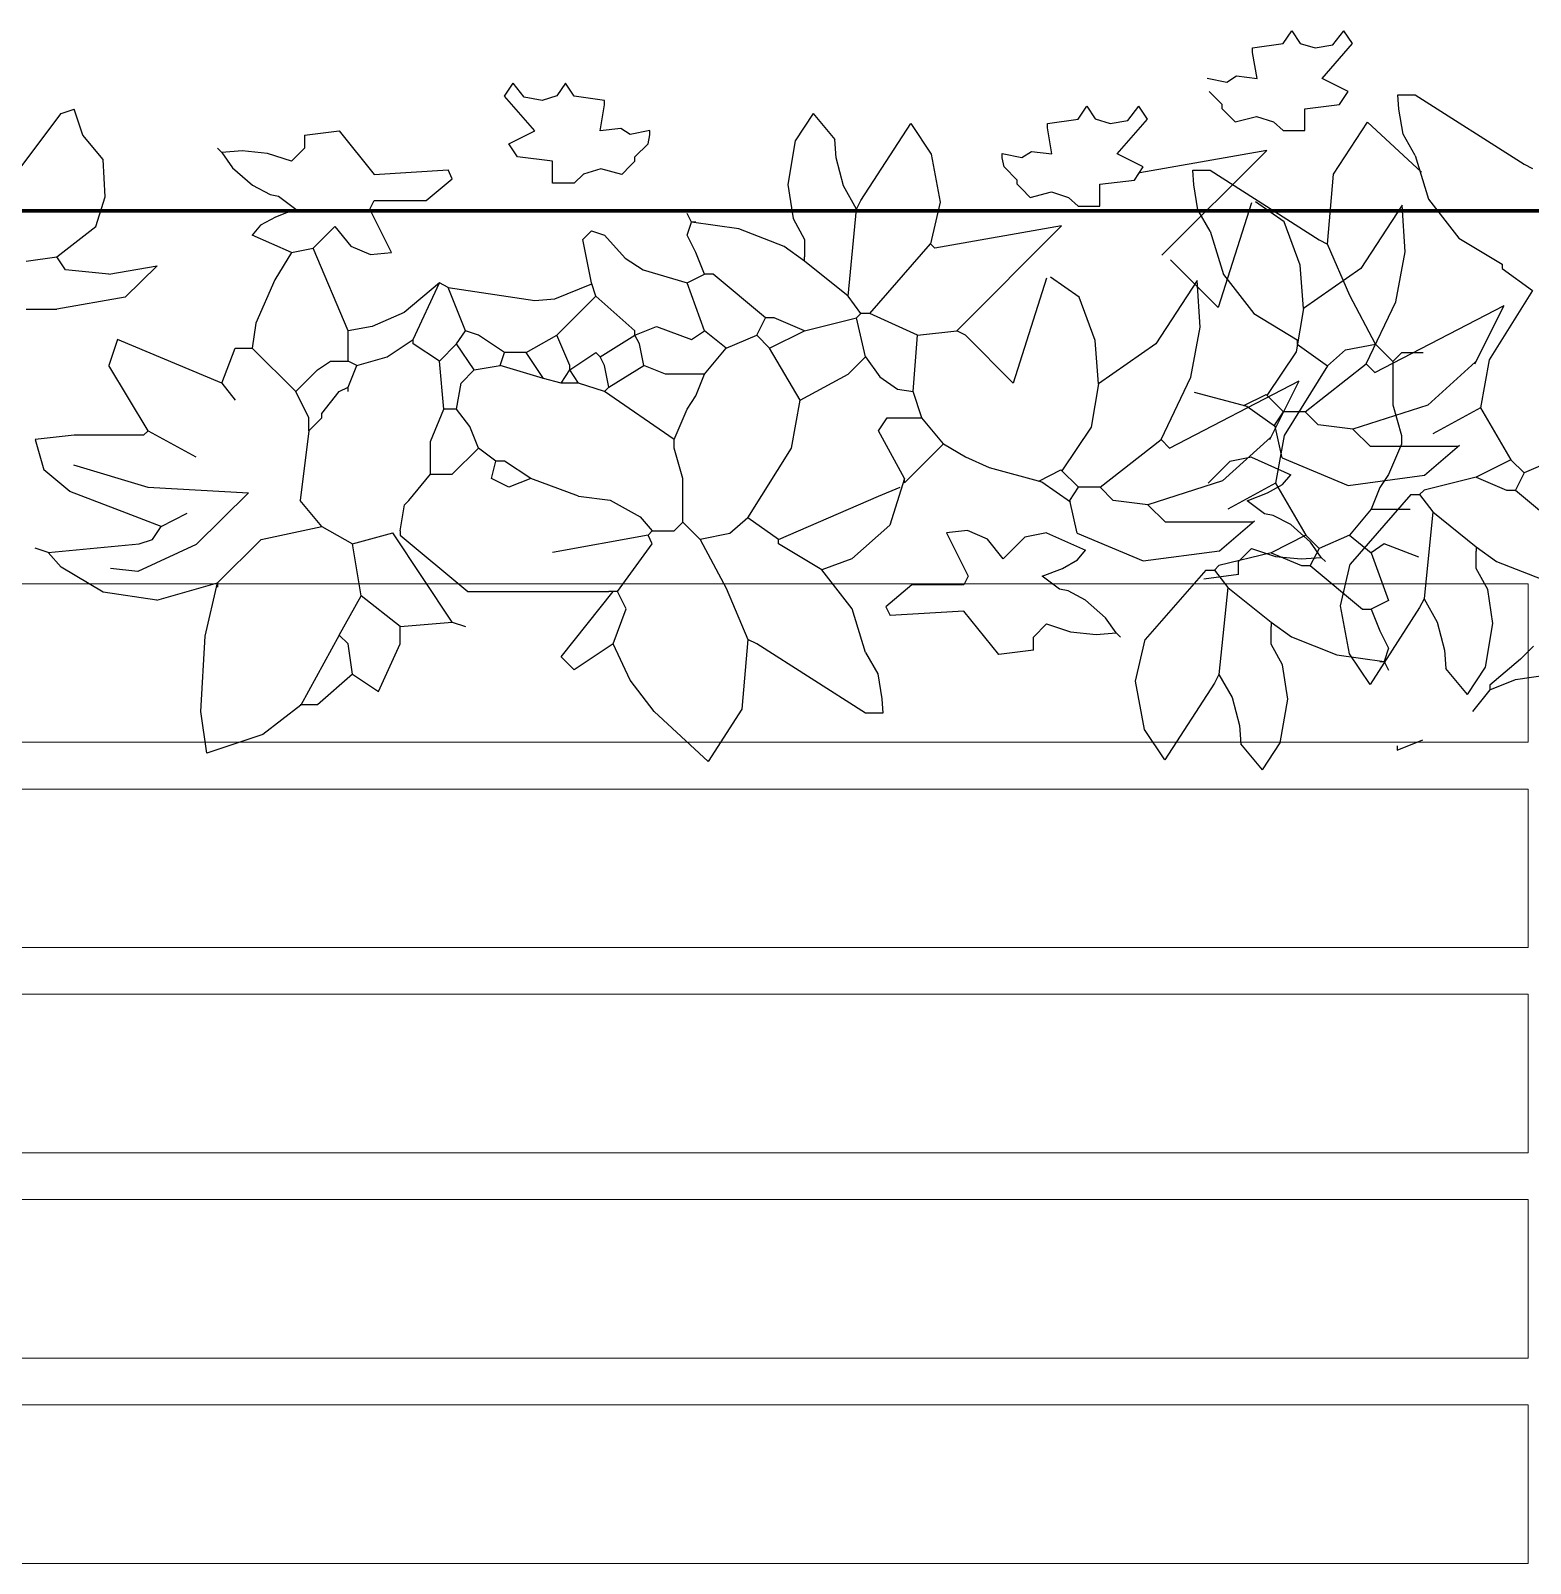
# Model space of a CAD drawing. Header units: inches. Extents: x 140.5 to 186.8, y 19 to 37.2.
# Drawn here: x 152.999 to 154.099, y 31.884 to 33.008 of the extents above; entities that cross this region are included whole.
import ezdxf

# ---------------------------------------------------------------- set-up
doc = ezdxf.new("R2010")
doc.units = ezdxf.units.IN
doc.header["$MEASUREMENT"] = 0
doc.layers.add('A-FLOR-FTPT', color=6, linetype='Continuous', lineweight=70)
doc.layers.add('A-FURN', color=8, linetype='Continuous', lineweight=18)
doc.layers.add('VERDE_siepe', color=96, linetype='Continuous')

msp = doc.modelspace()

# ---------------------------------------------------------------- linework, layer by layer
at = {"layer": 'A-FLOR-FTPT'}
msp.add_line((154.5176, 32.8759), (145.4476, 32.8759), dxfattribs=at)
at = {"layer": 'A-FURN'}
for p, q in [((154.0976, 32.6022), (151.4519, 32.6022)), ((154.0976, 32.4859), (154.0976, 32.6022)), ((151.4519, 32.4859), (154.0976, 32.4859)), ((154.0976, 32.4516), (151.4519, 32.4516)), ((154.0976, 32.3353), (154.0976, 32.4516)), ((151.4519, 32.3353), (154.0976, 32.3353)), ((154.0976, 32.301), (151.4519, 32.301)), ((154.0976, 32.1847), (154.0976, 32.301)), ((151.4519, 32.1847), (154.0976, 32.1847)), ((154.0976, 32.1504), (151.4519, 32.1504)), ((154.0976, 32.0341), (154.0976, 32.1504)), ((151.4519, 32.0341), (154.0976, 32.0341)), ((154.0976, 31.9999), (151.4519, 31.9999)), ((154.0976, 31.8835), (154.0976, 31.9999)), ((151.4519, 31.8835), (154.0976, 31.8835))]:
    msp.add_line(p, q, dxfattribs=at)
at = {"layer": 'VERDE_siepe'}
for p, q in [((153.9179, 32.9985), (153.9243, 33.008)), ((153.9243, 33.008), (153.9305, 32.9987)), ((153.9545, 32.9976), (153.9626, 33.008)), ((153.9689, 32.9985), (153.9626, 33.008)), ((153.8956, 32.9953), (153.9179, 32.9985)), ((153.8956, 32.9921), (153.8956, 32.9953)), ((153.9305, 32.9987), (153.9414, 32.9953)), ((153.9414, 32.9953), (153.9545, 32.9976)), ((153.9466, 32.9729), (153.9689, 32.9985)), ((153.8988, 32.9729), (153.8956, 32.9921)), ((153.8623, 32.9731), (153.8767, 32.9703)), ((153.8767, 32.9703), (153.8837, 32.9748)), ((153.8837, 32.9748), (153.8988, 32.9729)), ((153.9657, 32.9634), (153.9466, 32.9729)), ((153.3468, 32.96), (153.3532, 32.9696)), ((153.3691, 32.9345), (153.3468, 32.96)), ((153.3613, 32.9592), (153.3532, 32.9696)), ((153.3852, 32.9603), (153.3743, 32.9569)), ((153.3915, 32.9696), (153.3852, 32.9603)), ((153.3978, 32.96), (153.3915, 32.9696)), ((153.4202, 32.9568), (153.3978, 32.96)), ((153.8733, 32.9538), (153.8637, 32.9634)), ((153.9594, 32.9538), (153.9657, 32.9634)), ((154.0022, 32.961), (154.0149, 32.961)), ((154.0029, 32.9504), (154.0022, 32.961)), ((154.0149, 32.961), (154.0947, 32.91)), ((153.0215, 32.9473), (153.0311, 32.9505)), ((153.0375, 32.9313), (153.0311, 32.9505)), ((153.3743, 32.9569), (153.3613, 32.9592)), ((153.417, 32.9345), (153.4202, 32.9536)), ((153.4202, 32.9536), (153.4202, 32.9568)), ((153.7675, 32.9431), (153.7739, 32.9527)), ((153.7739, 32.9527), (153.7801, 32.9434)), ((153.8041, 32.9422), (153.8122, 32.9527)), ((153.8185, 32.9431), (153.8122, 32.9527)), ((153.8733, 32.9506), (153.8733, 32.9538)), ((153.8764, 32.9474), (153.8733, 32.9506)), ((153.9339, 32.9506), (153.9594, 32.9538)), ((153.9339, 32.9347), (153.9339, 32.9506)), ((154.0059, 32.932), (154.0029, 32.9504)), ((152.9833, 32.8962), (153.0215, 32.9473)), ((153.5732, 32.9473), (153.5601, 32.9272)), ((153.5732, 32.9473), (153.5892, 32.9281)), ((153.6083, 32.8835), (153.6448, 32.9398)), ((153.6448, 32.9398), (153.6598, 32.9175)), ((153.7452, 32.9399), (153.7675, 32.9431)), ((153.7452, 32.9367), (153.7452, 32.9399)), ((153.7801, 32.9434), (153.791, 32.94)), ((153.791, 32.94), (153.8041, 32.9422)), ((153.7962, 32.9176), (153.8185, 32.9431)), ((153.8764, 32.9474), (153.8828, 32.9411)), ((153.8828, 32.9411), (153.8984, 32.9451)), ((153.8984, 32.9451), (153.9109, 32.9411)), ((153.9109, 32.9411), (153.9179, 32.9347)), ((153.955, 32.9027), (153.9799, 32.941)), ((153.9799, 32.941), (154.0195, 32.9042)), ((153.0524, 32.9136), (153.0375, 32.9313)), ((153.2001, 32.9313), (153.2256, 32.9345)), ((153.2001, 32.9313), (153.2001, 32.9217)), ((153.2256, 32.9345), (153.2511, 32.9026)), ((153.35, 32.9249), (153.3691, 32.9345)), ((153.4321, 32.9363), (153.417, 32.9345)), ((153.439, 32.9319), (153.4321, 32.9363)), ((153.4534, 32.9347), (153.439, 32.9319)), ((153.4521, 32.9249), (153.4534, 32.9315)), ((153.4534, 32.9315), (153.4534, 32.9347)), ((153.5601, 32.9272), (153.5547, 32.8952)), ((153.5901, 32.9146), (153.5892, 32.9281)), ((153.7484, 32.9176), (153.7452, 32.9367)), ((153.9179, 32.9347), (153.9339, 32.9347)), ((154.0149, 32.9164), (154.0059, 32.932)), ((153.1395, 32.9186), (153.1363, 32.9217)), ((153.1543, 32.9198), (153.1395, 32.9186)), ((153.1395, 32.9186), (153.1473, 32.9075)), ((153.173, 32.9179), (153.1543, 32.9198)), ((153.1905, 32.9122), (153.173, 32.9179)), ((153.2001, 32.9217), (153.1905, 32.9122)), ((153.3564, 32.9154), (153.35, 32.9249)), ((153.3819, 32.9122), (153.3564, 32.9154)), ((153.4425, 32.9154), (153.4521, 32.9249)), ((153.4425, 32.9122), (153.4425, 32.9154)), ((153.6598, 32.9175), (153.6663, 32.8821)), ((153.7119, 32.9146), (153.7119, 32.9178)), ((153.7119, 32.9178), (153.7263, 32.915)), ((153.7263, 32.915), (153.7333, 32.9194)), ((153.7333, 32.9194), (153.7484, 32.9176)), ((153.8153, 32.908), (153.7962, 32.9176)), ((153.9059, 32.9202), (153.8129, 32.9038)), ((153.8289, 32.8432), (153.9059, 32.9202)), ((154.0149, 32.9164), (154.0245, 32.8845)), ((153.0538, 32.886), (153.0524, 32.9136)), ((153.1473, 32.9075), (153.1619, 32.8946)), ((153.2511, 32.9026), (153.3054, 32.9058)), ((153.3085, 32.8994), (153.3054, 32.9058)), ((153.3819, 32.8962), (153.3819, 32.9122)), ((153.4174, 32.9067), (153.4048, 32.9027)), ((153.4329, 32.9026), (153.4174, 32.9067)), ((153.4393, 32.909), (153.4329, 32.9026)), ((153.4393, 32.909), (153.4425, 32.9122)), ((153.5955, 32.8941), (153.5901, 32.9146)), ((153.7133, 32.908), (153.7119, 32.9146)), ((153.7229, 32.8984), (153.7133, 32.908)), ((153.809, 32.8984), (153.8153, 32.908)), ((153.8518, 32.9057), (153.8645, 32.9057)), ((153.8525, 32.895), (153.8518, 32.9057)), ((153.8645, 32.9057), (153.9443, 32.8546)), ((154.0947, 32.91), (154.101, 32.9068)), ((153.1619, 32.8946), (153.1748, 32.8879)), ((153.2894, 32.8835), (153.3085, 32.8994)), ((153.3978, 32.8962), (153.3819, 32.8962)), ((153.4048, 32.9027), (153.3978, 32.8962)), ((153.5547, 32.8952), (153.5585, 32.8701)), ((153.6051, 32.8771), (153.5955, 32.8941)), ((153.7229, 32.8953), (153.7229, 32.8984)), ((153.726, 32.8921), (153.7229, 32.8953)), ((153.7835, 32.8953), (153.809, 32.8984)), ((153.7835, 32.8793), (153.7835, 32.8953)), ((153.8555, 32.8766), (153.8525, 32.895)), ((153.9506, 32.8514), (153.955, 32.9027)), ((153.047, 32.8643), (153.0538, 32.886)), ((153.1748, 32.8879), (153.181, 32.8867)), ((153.181, 32.8867), (153.1937, 32.8771)), ((153.2479, 32.8771), (153.2511, 32.8835)), ((153.2511, 32.8835), (153.2894, 32.8835)), ((153.6051, 32.8771), (153.6083, 32.8835)), ((153.6663, 32.8821), (153.6593, 32.8516)), ((153.726, 32.8921), (153.7324, 32.8857)), ((153.7324, 32.8857), (153.748, 32.8897)), ((153.748, 32.8897), (153.7605, 32.8857)), ((153.7605, 32.8857), (153.7675, 32.8793)), ((153.8948, 32.8818), (153.8703, 32.8049)), ((153.9188, 32.8678), (153.8978, 32.8825)), ((154.0245, 32.8845), (154.0468, 32.8558)), ((153.1789, 32.8713), (153.1678, 32.8652)), ((153.1937, 32.8771), (153.1789, 32.8713)), ((153.2639, 32.8452), (153.2479, 32.8771)), ((153.4839, 32.8675), (153.4808, 32.8739)), ((153.5585, 32.8701), (153.5669, 32.8548)), ((153.5988, 32.8133), (153.6051, 32.8771)), ((153.7675, 32.8793), (153.7835, 32.8793)), ((153.8645, 32.861), (153.8555, 32.8766)), ((154.0053, 32.8801), (153.9749, 32.8335)), ((154.0076, 32.8458), (154.0053, 32.8801)), ((153.0183, 32.842), (153.047, 32.8643)), ((153.1678, 32.8652), (153.1618, 32.858)), ((153.2065, 32.8484), (153.2224, 32.8643)), ((153.2224, 32.8643), (153.234, 32.8498)), ((153.4042, 32.8548), (153.4106, 32.8612)), ((153.4106, 32.8612), (153.4202, 32.858)), ((153.4808, 32.858), (153.4839, 32.8675)), ((153.4871, 32.8675), (153.4839, 32.8675)), ((153.5187, 32.8627), (153.4839, 32.8675)), ((153.5519, 32.8496), (153.5187, 32.8627)), ((153.7555, 32.8648), (153.6625, 32.8484)), ((153.6785, 32.7878), (153.7555, 32.8648)), ((153.8645, 32.861), (153.8741, 32.8291)), ((153.9305, 32.836), (153.9188, 32.8678)), ((153.1905, 32.8452), (153.1618, 32.858)), ((153.1905, 32.8452), (153.2065, 32.8484)), ((153.232, 32.7878), (153.2065, 32.8484)), ((153.234, 32.8498), (153.2486, 32.8437)), ((153.4106, 32.8229), (153.4042, 32.8548)), ((153.4202, 32.858), (153.4354, 32.841)), ((153.4871, 32.8452), (153.4808, 32.858)), ((153.5669, 32.8388), (153.5519, 32.8496)), ((153.5669, 32.8548), (153.5669, 32.842)), ((153.6147, 32.8006), (153.6593, 32.8516)), ((153.6625, 32.8484), (153.6593, 32.8516)), ((153.9443, 32.8546), (153.9506, 32.8514)), ((153.9668, 32.8137), (153.9506, 32.8514)), ((154.0468, 32.8558), (154.0787, 32.8367)), ((152.996, 32.8388), (153.0183, 32.842)), ((153.0247, 32.8325), (153.0183, 32.842)), ((153.1905, 32.8452), (153.1783, 32.8253)), ((153.2486, 32.8437), (153.2639, 32.8452)), ((153.4354, 32.841), (153.4484, 32.8325)), ((153.4935, 32.8293), (153.4871, 32.8452)), ((153.5669, 32.8388), (153.5669, 32.842)), ((153.5988, 32.8133), (153.5669, 32.8388)), ((153.8703, 32.8049), (153.8353, 32.84)), ((154.0006, 32.8091), (154.0076, 32.8458)), ((154.0787, 32.8367), (154.0787, 32.8335)), ((153.0566, 32.8293), (153.0247, 32.8325)), ((153.0566, 32.8293), (153.0919, 32.8354)), ((153.0919, 32.8354), (153.0685, 32.8124)), ((153.1783, 32.8253), (153.1643, 32.7934)), ((153.4484, 32.8325), (153.4808, 32.8229)), ((153.4808, 32.8229), (153.4935, 32.8293)), ((153.4999, 32.8293), (153.4935, 32.8293)), ((153.5382, 32.7974), (153.4999, 32.8293)), ((153.7444, 32.8264), (153.7199, 32.7495)), ((153.7684, 32.8125), (153.7474, 32.8271)), ((153.8741, 32.8291), (153.8964, 32.8004)), ((153.9329, 32.8042), (153.9305, 32.836)), ((153.9749, 32.8335), (153.9329, 32.8042)), ((154.0787, 32.8335), (154.101, 32.8175)), ((153.299, 32.8229), (153.2732, 32.8013)), ((153.2798, 32.7814), (153.299, 32.8229)), ((153.3054, 32.8197), (153.299, 32.8229)), ((153.3054, 32.8197), (153.3691, 32.8101)), ((153.3181, 32.7878), (153.3054, 32.8197)), ((153.3836, 32.8113), (153.4108, 32.8222)), ((153.4138, 32.8133), (153.4106, 32.8229)), ((153.4935, 32.7878), (153.4808, 32.8229)), ((153.8549, 32.8247), (153.8245, 32.7782)), ((153.8572, 32.7904), (153.8549, 32.8247)), ((153.9857, 32.7781), (153.9668, 32.8137)), ((154.101, 32.8175), (154.0692, 32.7665)), ((152.996, 32.8038), (153.0183, 32.8038)), ((153.0685, 32.8124), (153.0183, 32.8038)), ((153.3691, 32.8101), (153.3836, 32.8113)), ((153.3851, 32.7846), (153.4138, 32.8133)), ((153.4425, 32.7878), (153.4138, 32.8133)), ((153.6083, 32.8006), (153.5988, 32.8133)), ((153.7801, 32.7806), (153.7684, 32.8125)), ((153.9329, 32.8042), (153.9276, 32.7723)), ((153.9788, 32.7635), (154.0006, 32.8091)), ((153.9852, 32.7571), (154.08, 32.8064)), ((154.0585, 32.7635), (154.08, 32.8064)), ((153.1643, 32.7934), (153.1618, 32.7751)), ((153.2732, 32.8013), (153.2498, 32.7909)), ((153.5318, 32.7846), (153.5382, 32.7974)), ((153.5445, 32.7974), (153.5382, 32.7974)), ((153.5669, 32.7878), (153.5445, 32.7974)), ((153.5669, 32.7878), (153.6051, 32.7974)), ((153.6051, 32.7974), (153.6083, 32.8006)), ((153.6115, 32.7687), (153.6051, 32.7974)), ((153.6147, 32.8006), (153.6083, 32.8006)), ((153.6498, 32.7846), (153.6147, 32.8006)), ((153.8964, 32.8004), (153.9283, 32.7813)), ((153.063, 32.7814), (153.0566, 32.7623)), ((153.1395, 32.7495), (153.063, 32.7814)), ((153.2498, 32.7909), (153.232, 32.7878)), ((153.232, 32.7655), (153.232, 32.7878)), ((153.2607, 32.7687), (153.2798, 32.7814)), ((153.2798, 32.7782), (153.2798, 32.7814)), ((153.3117, 32.7782), (153.3181, 32.7878)), ((153.3277, 32.7846), (153.3181, 32.7878)), ((153.3468, 32.7719), (153.3277, 32.7846)), ((153.3628, 32.7719), (153.3851, 32.7846)), ((153.3947, 32.7623), (153.3851, 32.7846)), ((153.417, 32.7687), (153.4425, 32.7846)), ((153.4425, 32.7846), (153.4584, 32.791)), ((153.4425, 32.7846), (153.4425, 32.7878)), ((153.4457, 32.7782), (153.4425, 32.7846)), ((153.4584, 32.791), (153.4839, 32.7814)), ((153.4839, 32.7814), (153.4935, 32.7878)), ((153.5095, 32.7751), (153.4935, 32.7878)), ((153.5095, 32.7751), (153.5318, 32.7846)), ((153.5413, 32.7751), (153.5318, 32.7846)), ((153.5413, 32.7751), (153.5669, 32.7878)), ((153.6466, 32.7432), (153.6498, 32.7846)), ((153.6498, 32.7846), (153.6785, 32.7878)), ((153.6849, 32.7846), (153.6785, 32.7878)), ((153.7199, 32.7495), (153.6849, 32.7846)), ((153.7825, 32.7488), (153.7801, 32.7806)), ((153.8502, 32.7537), (153.8572, 32.7904)), ((153.9283, 32.7813), (153.9283, 32.7781)), ((153.1395, 32.7495), (153.1491, 32.7751)), ((153.1491, 32.7751), (153.1618, 32.7751)), ((153.1937, 32.7432), (153.1618, 32.7751)), ((153.2384, 32.7623), (153.2607, 32.7687)), ((153.299, 32.7655), (153.2798, 32.7782)), ((153.299, 32.7655), (153.3117, 32.7782)), ((153.3245, 32.7591), (153.3117, 32.7782)), ((153.3436, 32.7623), (153.3468, 32.7719)), ((153.3628, 32.7719), (153.3468, 32.7719)), ((153.3755, 32.7527), (153.3628, 32.7719)), ((153.3947, 32.7591), (153.4138, 32.7719)), ((153.4138, 32.7719), (153.417, 32.7687)), ((153.4202, 32.7623), (153.417, 32.7687)), ((153.4489, 32.7623), (153.4457, 32.7782)), ((153.4935, 32.7559), (153.5095, 32.7751)), ((153.5637, 32.7368), (153.5413, 32.7751)), ((153.5988, 32.7559), (153.6115, 32.7687)), ((153.6115, 32.7687), (153.622, 32.7541)), ((153.8245, 32.7782), (153.7825, 32.7488)), ((153.9276, 32.7723), (153.906, 32.7404)), ((153.9283, 32.7781), (153.9506, 32.7621)), ((153.9506, 32.7621), (153.9638, 32.7738)), ((153.9638, 32.7738), (153.9857, 32.7781)), ((153.9857, 32.7781), (153.9985, 32.7653)), ((154.0049, 32.7717), (153.9985, 32.7653)), ((154.0208, 32.7717), (154.0049, 32.7717)), ((153.0853, 32.7145), (153.0566, 32.7623)), ((153.1937, 32.7432), (153.2097, 32.7591)), ((153.2097, 32.7591), (153.2192, 32.7655)), ((153.2192, 32.7655), (153.232, 32.7655)), ((153.2384, 32.7623), (153.232, 32.7655)), ((153.232, 32.7464), (153.2384, 32.7623)), ((153.3022, 32.7304), (153.299, 32.7655)), ((153.3149, 32.7495), (153.3245, 32.7591)), ((153.3245, 32.7591), (153.3436, 32.7623)), ((153.3755, 32.7527), (153.3436, 32.7623)), ((153.3883, 32.7495), (153.3947, 32.7591)), ((153.3947, 32.7591), (153.3947, 32.7623)), ((153.401, 32.7495), (153.3947, 32.7591)), ((153.4234, 32.7464), (153.4202, 32.7623)), ((153.4234, 32.7464), (153.4489, 32.7623)), ((153.4648, 32.7559), (153.4489, 32.7623)), ((153.9506, 32.7621), (153.9187, 32.7111)), ((153.9341, 32.7284), (153.9788, 32.7635)), ((153.9788, 32.7635), (153.9852, 32.7571)), ((153.9985, 32.7653), (153.9985, 32.7334)), ((154.0591, 32.765), (154.024, 32.7332)), ((154.0692, 32.7665), (154.0628, 32.7314)), ((153.1395, 32.7495), (153.1491, 32.7368)), ((153.2256, 32.7432), (153.232, 32.7464)), ((153.232, 32.7432), (153.232, 32.7464)), ((153.3117, 32.7304), (153.3149, 32.7495)), ((153.3883, 32.7495), (153.3755, 32.7527)), ((153.401, 32.7495), (153.3883, 32.7495)), ((153.4202, 32.7432), (153.401, 32.7495)), ((153.4202, 32.7432), (153.4234, 32.7464)), ((153.4935, 32.7559), (153.4648, 32.7559)), ((153.4871, 32.74), (153.4935, 32.7559)), ((153.5637, 32.7368), (153.5988, 32.7559)), ((153.622, 32.7541), (153.6352, 32.7449)), ((153.7825, 32.7488), (153.7772, 32.717)), ((153.8284, 32.7081), (153.8502, 32.7537)), ((153.8347, 32.7017), (153.9296, 32.751)), ((153.9081, 32.7081), (153.9296, 32.751)), ((153.2033, 32.724), (153.1937, 32.7432)), ((153.2129, 32.7272), (153.2256, 32.7432)), ((153.4712, 32.7081), (153.4202, 32.7432)), ((153.4808, 32.7304), (153.4871, 32.74)), ((153.5573, 32.7017), (153.5637, 32.7368)), ((153.6352, 32.7449), (153.6466, 32.7432)), ((153.653, 32.724), (153.6466, 32.7432)), ((153.8527, 32.7429), (153.8913, 32.7324)), ((153.8892, 32.733), (153.9054, 32.7411)), ((153.9054, 32.7411), (153.9182, 32.7284)), ((153.2033, 32.7145), (153.2129, 32.724)), ((153.2033, 32.7145), (153.2033, 32.724)), ((153.2129, 32.724), (153.2129, 32.7272)), ((153.2925, 32.7065), (153.3022, 32.7304)), ((153.3117, 32.7304), (153.3022, 32.7304)), ((153.3213, 32.7177), (153.3117, 32.7304)), ((153.4712, 32.7081), (153.4808, 32.7304)), ((153.6211, 32.7145), (153.6275, 32.724)), ((153.6275, 32.724), (153.653, 32.724)), ((153.6689, 32.7049), (153.653, 32.724)), ((153.8913, 32.7324), (153.9124, 32.7177)), ((153.9118, 32.7188), (153.9182, 32.7284)), ((153.9341, 32.7284), (153.9182, 32.7284)), ((153.9437, 32.7188), (153.9341, 32.7284)), ((154.024, 32.7332), (153.9692, 32.7156)), ((153.9985, 32.7334), (154.0049, 32.7111)), ((154.0628, 32.7314), (154.0277, 32.7123)), ((154.0628, 32.7314), (154.0851, 32.6931)), ((153.0853, 32.7145), (153.0821, 32.7113)), ((153.0853, 32.7145), (153.1204, 32.6953)), ((153.2033, 32.7145), (153.1969, 32.6634)), ((153.3277, 32.7017), (153.3213, 32.7177)), ((153.6402, 32.6794), (153.6211, 32.7145)), ((153.7772, 32.717), (153.7556, 32.6851)), ((153.9172, 32.6947), (153.9118, 32.7188)), ((153.9692, 32.7156), (153.9437, 32.7188)), ((153.982, 32.7029), (153.9692, 32.7156)), ((153.0311, 32.7113), (153.0024, 32.7081)), ((153.0024, 32.7081), (153.0088, 32.6858)), ((153.0821, 32.7113), (153.0311, 32.7113)), ((153.2926, 32.6826), (153.2925, 32.7065)), ((153.3085, 32.6826), (153.3277, 32.7017)), ((153.3404, 32.6921), (153.3277, 32.7017)), ((153.4712, 32.7017), (153.4712, 32.7081)), ((153.4776, 32.6794), (153.4712, 32.7017)), ((153.5254, 32.6507), (153.5573, 32.7017)), ((153.6402, 32.6762), (153.6689, 32.7049)), ((153.6689, 32.7049), (153.6849, 32.6953)), ((153.7837, 32.673), (153.8284, 32.7081)), ((153.8284, 32.7081), (153.8347, 32.7017)), ((153.9086, 32.7096), (153.8736, 32.6778)), ((153.9187, 32.7111), (153.9124, 32.676)), ((154.0464, 32.7029), (153.982, 32.7029)), ((154.0049, 32.7047), (153.9953, 32.6824)), ((154.0049, 32.7111), (154.0049, 32.7047)), ((154.0217, 32.6818), (154.0474, 32.7038)), ((153.3372, 32.6794), (153.3404, 32.6921)), ((153.3468, 32.6921), (153.3404, 32.6921)), ((153.366, 32.6794), (153.3468, 32.6921)), ((153.6849, 32.6953), (153.7023, 32.6875)), ((153.8789, 32.6918), (153.8629, 32.6759)), ((153.8948, 32.695), (153.8789, 32.6918)), ((153.8948, 32.695), (153.9235, 32.6822)), ((153.9172, 32.6947), (153.9656, 32.6744)), ((154.0851, 32.6931), (154.0596, 32.6804)), ((154.0851, 32.6931), (154.0947, 32.6836)), ((154.117, 32.6931), (154.0947, 32.6836)), ((153.0279, 32.6698), (153.0088, 32.6858)), ((153.0306, 32.6894), (153.0851, 32.6731)), ((153.2767, 32.6634), (153.2926, 32.6826)), ((153.2926, 32.6826), (153.3085, 32.6826)), ((153.35, 32.673), (153.3372, 32.6794)), ((153.366, 32.6794), (153.35, 32.673)), ((153.401, 32.6666), (153.366, 32.6794)), ((153.4776, 32.6475), (153.4776, 32.6794)), ((153.6402, 32.6794), (153.6294, 32.6452)), ((153.6402, 32.6762), (153.6402, 32.6794)), ((153.7023, 32.6875), (153.7409, 32.6771)), ((153.7388, 32.6776), (153.755, 32.6858)), ((153.755, 32.6858), (153.7678, 32.673)), ((153.9176, 32.675), (153.9235, 32.6822)), ((153.9656, 32.6744), (154.0217, 32.6818)), ((153.9953, 32.6824), (153.9889, 32.6729)), ((154.0596, 32.6804), (154.0213, 32.6708)), ((154.0596, 32.6804), (154.0819, 32.6708)), ((154.0947, 32.6836), (154.0883, 32.6708)), ((153.0694, 32.6539), (153.0279, 32.6698)), ((153.0851, 32.6731), (153.159, 32.669)), ((153.159, 32.669), (153.1207, 32.631)), ((153.6211, 32.6666), (153.637, 32.673)), ((153.7409, 32.6771), (153.762, 32.6623)), ((153.7614, 32.6634), (153.7678, 32.673)), ((153.7837, 32.673), (153.7678, 32.673)), ((153.7933, 32.6634), (153.7837, 32.673)), ((153.8736, 32.6778), (153.8188, 32.6602)), ((153.9124, 32.676), (153.8773, 32.6569)), ((153.8916, 32.6631), (153.9065, 32.6689)), ((153.9065, 32.6689), (153.9176, 32.675)), ((153.9124, 32.676), (153.9347, 32.6378)), ((154.0117, 32.6676), (153.9671, 32.6166)), ((153.9889, 32.6729), (153.9825, 32.6569)), ((154.0117, 32.6676), (154.0181, 32.6676)), ((154.0213, 32.6708), (154.0181, 32.6676)), ((154.0181, 32.6676), (154.0277, 32.6549)), ((154.0819, 32.6708), (154.0883, 32.6708)), ((154.0883, 32.6708), (154.1266, 32.6389)), ((153.2129, 32.6443), (153.1969, 32.6634)), ((153.2703, 32.6411), (153.2735, 32.6602)), ((153.2735, 32.6602), (153.2767, 32.6634)), ((153.401, 32.6666), (153.4243, 32.6636)), ((153.4243, 32.6636), (153.4463, 32.6513)), ((153.5477, 32.6347), (153.6211, 32.6666)), ((153.7668, 32.6393), (153.7614, 32.6634)), ((153.8188, 32.6602), (153.7933, 32.6634)), ((153.8316, 32.6475), (153.8188, 32.6602)), ((153.9044, 32.6535), (153.8916, 32.6631)), ((153.9825, 32.6569), (153.9666, 32.6378)), ((153.9825, 32.6569), (154.0112, 32.6569)), ((153.0949, 32.6443), (153.0694, 32.6539)), ((153.0949, 32.6443), (153.114, 32.6539)), ((153.4463, 32.6513), (153.4552, 32.6411)), ((153.4712, 32.6411), (153.4776, 32.6475)), ((153.4903, 32.6347), (153.4776, 32.6475)), ((153.5254, 32.6507), (153.5122, 32.639)), ((153.5477, 32.6347), (153.5254, 32.6507)), ((153.6294, 32.6452), (153.6015, 32.6206)), ((153.896, 32.6475), (153.8316, 32.6475)), ((153.8713, 32.6264), (153.897, 32.6484)), ((153.9106, 32.6523), (153.9044, 32.6535)), ((153.9235, 32.6456), (153.9106, 32.6523)), ((153.9381, 32.6327), (153.9235, 32.6456)), ((154.0277, 32.6549), (154.0213, 32.5911)), ((154.0277, 32.6549), (154.0596, 32.6294)), ((153.0789, 32.6315), (153.0885, 32.6347)), ((153.0885, 32.6347), (153.0949, 32.6443)), ((153.1363, 32.6028), (153.1682, 32.6347)), ((153.1682, 32.6347), (153.2129, 32.6443)), ((153.2129, 32.6443), (153.2352, 32.6315)), ((153.2352, 32.6315), (153.2649, 32.6396)), ((153.3085, 32.5741), (153.2649, 32.6396)), ((153.2703, 32.6411), (153.2703, 32.6379)), ((153.2703, 32.6379), (153.32, 32.5965)), ((153.4521, 32.6379), (153.3819, 32.6252)), ((153.4521, 32.6379), (153.4552, 32.6411)), ((153.4552, 32.6315), (153.4521, 32.6379)), ((153.4552, 32.6411), (153.4712, 32.6411)), ((153.5122, 32.639), (153.4903, 32.6347)), ((153.4903, 32.6347), (153.5093, 32.5991)), ((153.5477, 32.6315), (153.5477, 32.6347)), ((153.6864, 32.6412), (153.6711, 32.6396)), ((153.6711, 32.6396), (153.687, 32.6077)), ((153.701, 32.635), (153.6864, 32.6412)), ((153.7125, 32.6205), (153.701, 32.635)), ((153.7285, 32.6364), (153.7125, 32.6205)), ((153.7444, 32.6396), (153.7285, 32.6364)), ((153.7444, 32.6396), (153.7731, 32.6269)), ((153.7668, 32.6393), (153.8152, 32.6191)), ((153.9347, 32.6378), (153.9092, 32.625)), ((153.9347, 32.6378), (153.9443, 32.6282)), ((153.9666, 32.6378), (153.9443, 32.6282)), ((153.9666, 32.6378), (153.9825, 32.625)), ((153.012, 32.6252), (153.0024, 32.6283)), ((153.012, 32.6252), (153.0789, 32.6315)), ((153.0216, 32.6145), (153.012, 32.6252)), ((153.1207, 32.631), (153.0779, 32.6112)), ((153.2416, 32.5933), (153.2352, 32.6315)), ((153.4297, 32.5965), (153.4552, 32.6315)), ((153.5796, 32.6124), (153.5477, 32.6315)), ((153.7672, 32.6197), (153.7731, 32.6269)), ((153.8152, 32.6191), (153.8713, 32.6264)), ((153.9092, 32.625), (153.8709, 32.6155)), ((153.8853, 32.6185), (153.8948, 32.628)), ((153.8948, 32.628), (153.9123, 32.6223)), ((153.9092, 32.625), (153.9315, 32.6155)), ((153.9443, 32.6282), (153.9379, 32.6155)), ((153.9459, 32.6216), (153.9381, 32.6327)), ((153.9921, 32.6314), (153.9825, 32.625)), ((153.9825, 32.625), (153.9953, 32.5899)), ((154.0176, 32.6218), (153.9921, 32.6314)), ((154.0596, 32.6294), (154.0596, 32.6262)), ((154.0596, 32.6294), (154.0745, 32.6186)), ((154.0596, 32.6134), (154.0596, 32.6262)), ((153.0524, 32.5961), (153.0216, 32.6145)), ((153.0779, 32.6112), (153.0578, 32.6133)), ((153.6015, 32.6206), (153.5796, 32.6124)), ((153.6019, 32.5837), (153.5796, 32.6124)), ((153.7412, 32.6077), (153.7561, 32.6135)), ((153.7561, 32.6135), (153.7672, 32.6197)), ((153.8613, 32.6123), (153.8167, 32.5612)), ((153.8613, 32.6123), (153.8677, 32.6123)), ((153.8709, 32.6155), (153.8677, 32.6123)), ((153.8677, 32.6123), (153.8773, 32.5995)), ((153.8853, 32.6089), (153.8853, 32.6185)), ((153.9123, 32.6223), (153.9311, 32.6204)), ((153.9311, 32.6204), (153.9459, 32.6216)), ((153.9315, 32.6155), (153.9379, 32.6155)), ((153.9379, 32.6155), (153.9762, 32.5836)), ((153.9459, 32.6216), (153.949, 32.6185)), ((153.9601, 32.5861), (153.9671, 32.6166)), ((154.068, 32.5981), (154.0596, 32.6134)), ((154.0745, 32.6186), (154.1077, 32.6055)), ((153.0917, 32.5901), (153.1363, 32.6028)), ((153.1271, 32.5638), (153.1363, 32.6028)), ((153.1363, 32.6028), (153.1363, 32.5996)), ((153.6456, 32.6014), (153.6264, 32.5854)), ((153.6838, 32.6014), (153.6456, 32.6014)), ((153.687, 32.6077), (153.6838, 32.6014)), ((153.754, 32.5982), (153.7412, 32.6077)), ((153.8853, 32.6089), (153.8598, 32.6057)), ((153.0917, 32.5901), (153.0524, 32.5961)), ((153.2256, 32.5646), (153.2416, 32.5933)), ((153.2703, 32.5709), (153.2416, 32.5933)), ((153.32, 32.5965), (153.4234, 32.5965)), ((153.3883, 32.5486), (153.4265, 32.5965)), ((153.4265, 32.5965), (153.4234, 32.5965)), ((153.4297, 32.5965), (153.4265, 32.5965)), ((153.4361, 32.5837), (153.4297, 32.5965)), ((153.5093, 32.5991), (153.5254, 32.5614)), ((153.7602, 32.597), (153.754, 32.5982)), ((153.7731, 32.5902), (153.7602, 32.597)), ((153.7877, 32.5773), (153.7731, 32.5902)), ((153.8773, 32.5995), (153.8709, 32.5357)), ((153.8773, 32.5995), (153.9092, 32.574)), ((153.9953, 32.5899), (153.9825, 32.5836)), ((154.0213, 32.5911), (154.0181, 32.5847)), ((154.0213, 32.5911), (154.0309, 32.5741)), ((154.0718, 32.573), (154.068, 32.5981)), ((153.4265, 32.5582), (153.4361, 32.5837)), ((153.6115, 32.5518), (153.6019, 32.5837)), ((153.6264, 32.5854), (153.6296, 32.579)), ((153.6838, 32.5822), (153.6296, 32.579)), ((153.7094, 32.5503), (153.6838, 32.5822)), ((153.9666, 32.5507), (153.9601, 32.5861)), ((153.9762, 32.5836), (153.9825, 32.5836)), ((154.0181, 32.5847), (153.9817, 32.5284)), ((153.9825, 32.5836), (153.9889, 32.5676)), ((153.2703, 32.5709), (153.3085, 32.5741)), ((153.2703, 32.5582), (153.2703, 32.5709)), ((153.3085, 32.5741), (153.3181, 32.5709)), ((153.7349, 32.5631), (153.7444, 32.5727)), ((153.7444, 32.5727), (153.7619, 32.5669)), ((153.7619, 32.5669), (153.7807, 32.5651)), ((153.7807, 32.5651), (153.7955, 32.5663)), ((153.7955, 32.5663), (153.7877, 32.5773)), ((153.7955, 32.5663), (153.7986, 32.5631)), ((153.9092, 32.574), (153.9092, 32.5708)), ((153.9092, 32.574), (153.9241, 32.5632)), ((153.9092, 32.558), (153.9092, 32.5708)), ((153.9889, 32.5676), (153.9953, 32.5549)), ((154.0309, 32.5741), (154.0364, 32.5535)), ((154.0663, 32.541), (154.0718, 32.573)), ((153.1241, 32.5086), (153.1271, 32.5638)), ((153.2256, 32.5646), (153.1974, 32.5132)), ((153.232, 32.5582), (153.2256, 32.5646)), ((153.2352, 32.5359), (153.232, 32.5582)), ((153.2543, 32.5231), (153.2703, 32.5582)), ((153.4265, 32.5582), (153.3978, 32.5391)), ((153.439, 32.5316), (153.4265, 32.5582)), ((153.5254, 32.5614), (153.521, 32.5102)), ((153.5318, 32.5582), (153.5254, 32.5614)), ((153.6115, 32.5072), (153.5318, 32.5582)), ((153.7349, 32.5535), (153.7349, 32.5631)), ((153.8097, 32.5307), (153.8167, 32.5612)), ((153.9176, 32.5427), (153.9092, 32.558)), ((153.9241, 32.5632), (153.9573, 32.5501)), ((154.1015, 32.5564), (154.092, 32.5468)), ((153.3978, 32.5391), (153.3883, 32.5486)), ((153.6115, 32.5518), (153.6206, 32.5362)), ((153.7349, 32.5535), (153.7094, 32.5503)), ((153.9573, 32.5501), (153.9921, 32.5453)), ((153.9817, 32.5284), (153.9666, 32.5507)), ((153.9889, 32.5453), (153.9921, 32.5453)), ((153.9953, 32.5549), (153.9921, 32.5453)), ((153.9921, 32.5453), (153.9953, 32.5389)), ((154.0364, 32.5535), (154.0373, 32.5401)), ((154.092, 32.5468), (154.0697, 32.5277)), ((153.2352, 32.5359), (153.2097, 32.5135)), ((153.2352, 32.5359), (153.2543, 32.5231)), ((153.6206, 32.5362), (153.6235, 32.5178)), ((153.8709, 32.5357), (153.8677, 32.5293)), ((153.8709, 32.5357), (153.8805, 32.5187)), ((153.9214, 32.5176), (153.9176, 32.5427)), ((154.0532, 32.5209), (154.0373, 32.5401)), ((154.0532, 32.5209), (154.0663, 32.541)), ((154.0885, 32.532), (154.112, 32.5354)), ((153.4566, 32.5086), (153.439, 32.5316)), ((153.8162, 32.4953), (153.8097, 32.5307)), ((153.8677, 32.5293), (153.8313, 32.473)), ((154.0697, 32.5245), (154.0569, 32.5085)), ((154.0697, 32.5245), (154.0885, 32.532)), ((154.0697, 32.5277), (154.0697, 32.5245)), ((153.1974, 32.5132), (153.1695, 32.4917)), ((153.2097, 32.5135), (153.1969, 32.5135)), ((153.521, 32.5102), (153.4961, 32.4718)), ((153.6235, 32.5178), (153.6243, 32.5072)), ((153.8805, 32.5187), (153.886, 32.4982)), ((153.9159, 32.4856), (153.9214, 32.5176)), ((153.1285, 32.4779), (153.1241, 32.5086)), ((153.4961, 32.4718), (153.4566, 32.5086)), ((153.6243, 32.5072), (153.6115, 32.5072)), ((153.1695, 32.4917), (153.1285, 32.4779)), ((153.8313, 32.473), (153.8162, 32.4953)), ((153.886, 32.4982), (153.8869, 32.4847)), ((154.0017, 32.4801), (154.0205, 32.4876)), ((153.9028, 32.4656), (153.8869, 32.4847)), ((153.9028, 32.4656), (153.9159, 32.4856)), ((154.0017, 32.4833), (154.0017, 32.4801))]:
    msp.add_line(p, q, dxfattribs=at)
for centre, start, end in [((153.9172, 32.6947), 192.8043, 247.5333), ((153.7668, 32.6393), 192.8043, 247.5333), ((153.32, 32.5965), 229.844, 269.647)]:
    msp.add_arc(centre, 0.000000399, start, end, dxfattribs=at)

doc.saveas('drawing.dxf')
